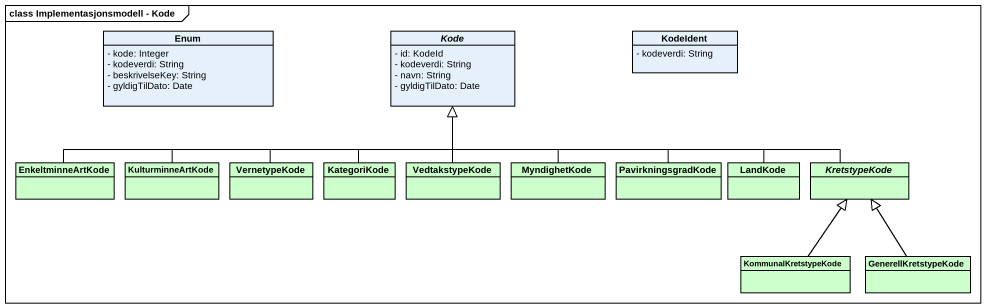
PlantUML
@startuml
mainframe class Implementasjonsmodell - Kode
hide circle
hide empty members
skinparam classAttributeIconSize 0
class "Enum" as Enum_ {
  - kode: Integer
  - kodeverdi: String
  - beskrivelseKey: String
  - gyldigTilDato: Date
}
abstract class Kode {
  - id: KodeId
  - kodeverdi: String
  - navn: String
  - gyldigTilDato: Date
}
class KodeIdent {
  - kodeverdi: String
}
class EnkeltminneArtKode #CCFFCC
class KulturminneArtKode #CCFFCC
class VernetypeKode #CCFFCC
class KategoriKode #CCFFCC
class VedtakstypeKode #CCFFCC
class MyndighetKode #CCFFCC
class PavirkningsgradKode #CCFFCC
class LandKode #CCFFCC
abstract class KretstypeKode #CCFFCC
class KommunalKretstypeKode #CCFFCC
class GenerellKretstypeKode #CCFFCC
EnkeltminneArtKode -right-|> Kode
KulturminneArtKode -right-|> Kode
VernetypeKode -up-|> Kode
KategoriKode -up-|> Kode
VedtakstypeKode -up-|> Kode
MyndighetKode -up-|> Kode
PavirkningsgradKode -left-|> Kode
LandKode -left-|> Kode
KretstypeKode -left-|> Kode
KommunalKretstypeKode -up-|> KretstypeKode
GenerellKretstypeKode -up-|> KretstypeKode
@enduml
